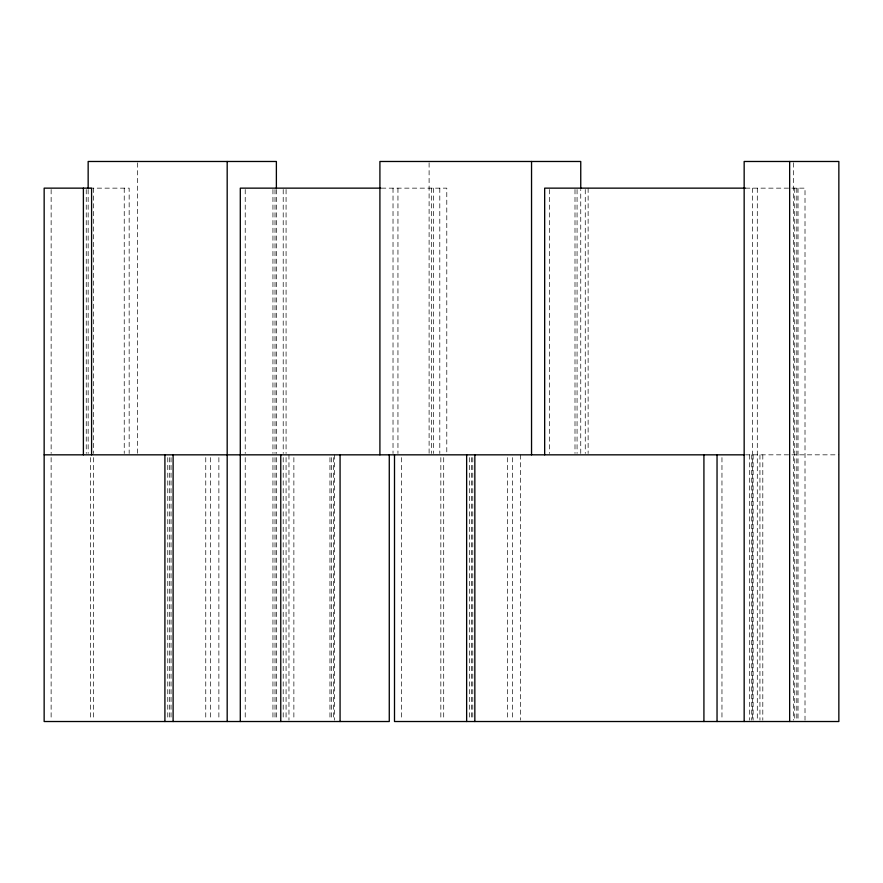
<?xml version="1.0" encoding="UTF-8"?>
<svg xmlns="http://www.w3.org/2000/svg" width="883" height="883" viewBox="0 0 883 883"><rect width="100%" height="100%" fill="white"/><g stroke="black" fill="none" stroke-linecap="round" stroke-linejoin="round"><path stroke-width="0.66" stroke-dasharray="4.42 3.31" d="M580.749 453.465L580.749 189.514M89.492 188.145L129.161 188.145L129.161 453.465M381.434 188.145L446.787 188.145L446.787 453.465M745.495 188.145L805.009 188.145L805.009 720.153M745.528 454.833L838.85 454.833M798.022 188.145L798.022 720.153M796.808 188.145L796.808 720.153M794.744 188.145L794.744 720.153M793.375 162.803L793.375 720.153M762.802 454.833L762.802 720.153M759.943 454.833L759.943 720.153M757.294 188.145L757.294 720.153M753.122 454.833L753.122 720.153M752.371 188.145L752.371 720.153M751.742 454.833L751.742 720.153M749.689 454.833L749.689 720.153M721.963 457.582L721.963 720.153M588.122 188.145L588.122 453.465M585.263 189.514L585.263 453.465M577.063 189.514L577.063 453.465M574.999 189.514L574.999 453.465M549.59 189.514L549.59 453.465M520.606 454.833L520.606 720.153M512.416 457.582L512.416 720.153M507.493 457.582L507.493 720.153M472.78 457.582L472.78 720.153M471.412 457.582L471.412 720.153M469.502 457.582L469.502 720.153M443.707 457.582L443.707 720.153M440.838 457.582L440.838 720.153M439.8 188.145L439.8 453.465M433.663 188.145L433.663 453.465M431.599 188.145L431.599 453.465M429.105 162.803L429.105 453.465M401.478 457.582L401.478 720.153M397.946 188.145L397.946 453.465M393.023 188.145L393.023 453.465M334.613 454.833L334.613 720.153M333.388 457.582L333.388 720.153M331.335 457.582L331.335 720.153M329.955 457.582L329.955 720.153M293.873 457.582L293.873 720.153M288.962 454.833L288.962 720.153M286.07 189.514L286.07 453.465M286.07 457.582L286.07 720.153M283.211 189.514L283.211 453.465M283.211 457.582L283.211 720.153M276.379 189.514L276.379 453.465M276.379 457.582L276.379 720.153M275.01 189.514L275.01 453.465M275.01 457.582L275.01 720.153M272.946 189.514L272.946 453.465M272.946 457.582L272.946 720.153M245.22 189.514L245.22 453.465M245.22 457.582L245.22 720.153M218.874 457.582L218.874 720.153M210.673 457.582L210.673 720.153M205.761 457.582L205.761 720.153M171.048 457.582L171.048 720.153M169.679 457.582L169.679 720.153M167.77 457.582L167.77 720.153M137.362 162.847L137.362 453.454M124.238 188.145L124.238 453.465M93.355 188.145L93.355 453.465M93.344 457.582L93.344 720.153M90.485 457.582L90.485 720.153M88.157 189.514L88.157 453.465M86.247 189.514L86.247 453.465M51.137 189.514L51.137 453.465M51.126 457.582L51.126 720.153"/><path stroke-width="1.32" d="M380.739 188.145L240.297 188.145L240.297 721.521M745.495 188.145L544.668 188.145L544.668 454.833M44.15 454.833L744.226 454.833M789.656 161.479L789.656 721.521M744.17 721.521L744.159 161.479L838.85 161.479L838.85 721.521L394.502 721.521L394.502 454.833M717.04 454.833L717.04 721.521M703.917 454.833L703.917 721.521M580.749 188.145L580.749 161.479L379.911 161.479L379.911 454.833M531.544 161.479L531.544 454.833M474.844 454.833L474.844 721.521M466.643 454.833L466.643 721.521M389.271 454.833L389.271 721.521L44.15 721.521L44.161 188.145L91.589 188.145L91.589 454.833M340.076 454.833L340.076 721.521M280.761 454.833L280.761 721.521M276.379 188.145L276.379 161.479L88.157 161.479L88.157 188.145M227.185 161.479L227.185 721.521M173.112 454.833L173.112 721.521M164.911 454.833L164.911 721.521M83.388 188.145L83.388 454.833"/></g></svg>
